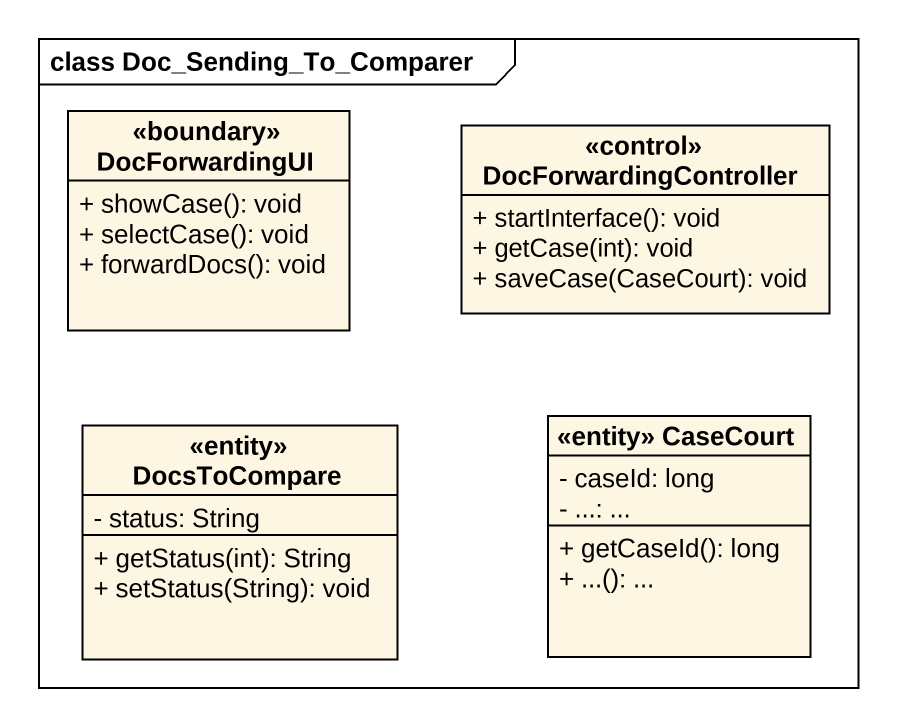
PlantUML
@startuml
mainframe class Doc_Sending_To_Comparer
hide circle
hide empty members
skinparam classAttributeIconSize 0
class "<<boundary>> DocForwardingUI" as boundary_DocForwardingUI {
  + showCase(): void
  + selectCase(): void
  + forwardDocs(): void
}
class "<<control>> DocForwardingController" as control_DocForwardingControl {
  + startInterface(): void
  + getCase(int): void
  + saveCase(CaseCourt): void
}
class "<<entity>> DocsToCompare" as entity_DocsToCompare {
  - status: String
  + getStatus(int): String
  + setStatus(String): void
}
class "<<entity>> CaseCourt" as entity_CaseCourt {
  - caseId: long
  - ...: ...
  + getCaseId(): long
  + ...(): ...
}
@enduml
